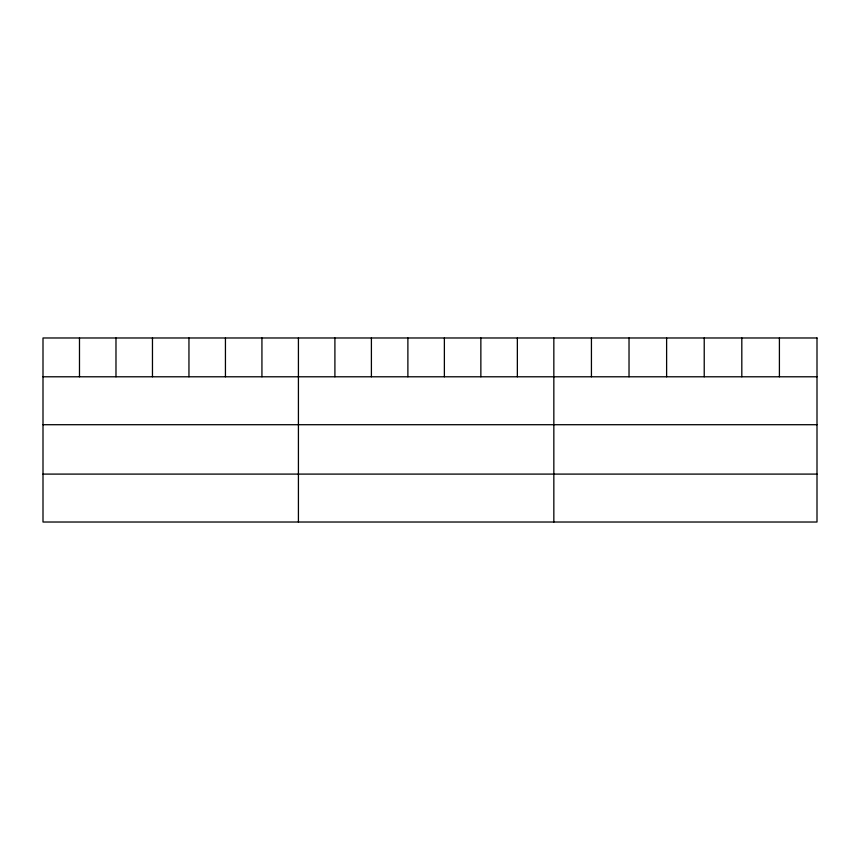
<?xml version="1.0" encoding="UTF-8"?>
<svg xmlns="http://www.w3.org/2000/svg" width="860" height="860" viewBox="0 0 860 860"><rect width="100%" height="100%" fill="white"/><g stroke="black" fill="none" stroke-linecap="round" stroke-linejoin="round"><path stroke-width="1.29" d="M43 376.787L817 376.787M43 424.711L817 424.711M43 474.096L817 474.096M779.407 337.98L779.407 376.787M741.814 337.98L741.814 376.787M704.222 337.98L704.222 376.787M666.618 337.98L666.618 376.787M629.025 337.98L629.025 376.787M591.433 337.98L591.433 376.787M553.84 337.98L553.84 522.02M517.354 337.98L517.354 376.787M480.858 337.98L480.858 376.787M444.373 337.98L444.373 376.787M407.887 337.98L407.887 376.787M371.402 337.98L371.402 376.787M334.906 337.98L334.906 376.787M298.42 337.98L298.42 522.02M261.934 337.98L261.934 376.787M225.438 337.98L225.438 376.787M188.953 337.98L188.953 376.787M152.467 337.98L152.467 376.787M115.982 337.98L115.982 376.787M79.485 337.98L79.485 376.787M817 337.98L43 337.98L43 522.02L817 522.02L817 337.98"/></g></svg>
